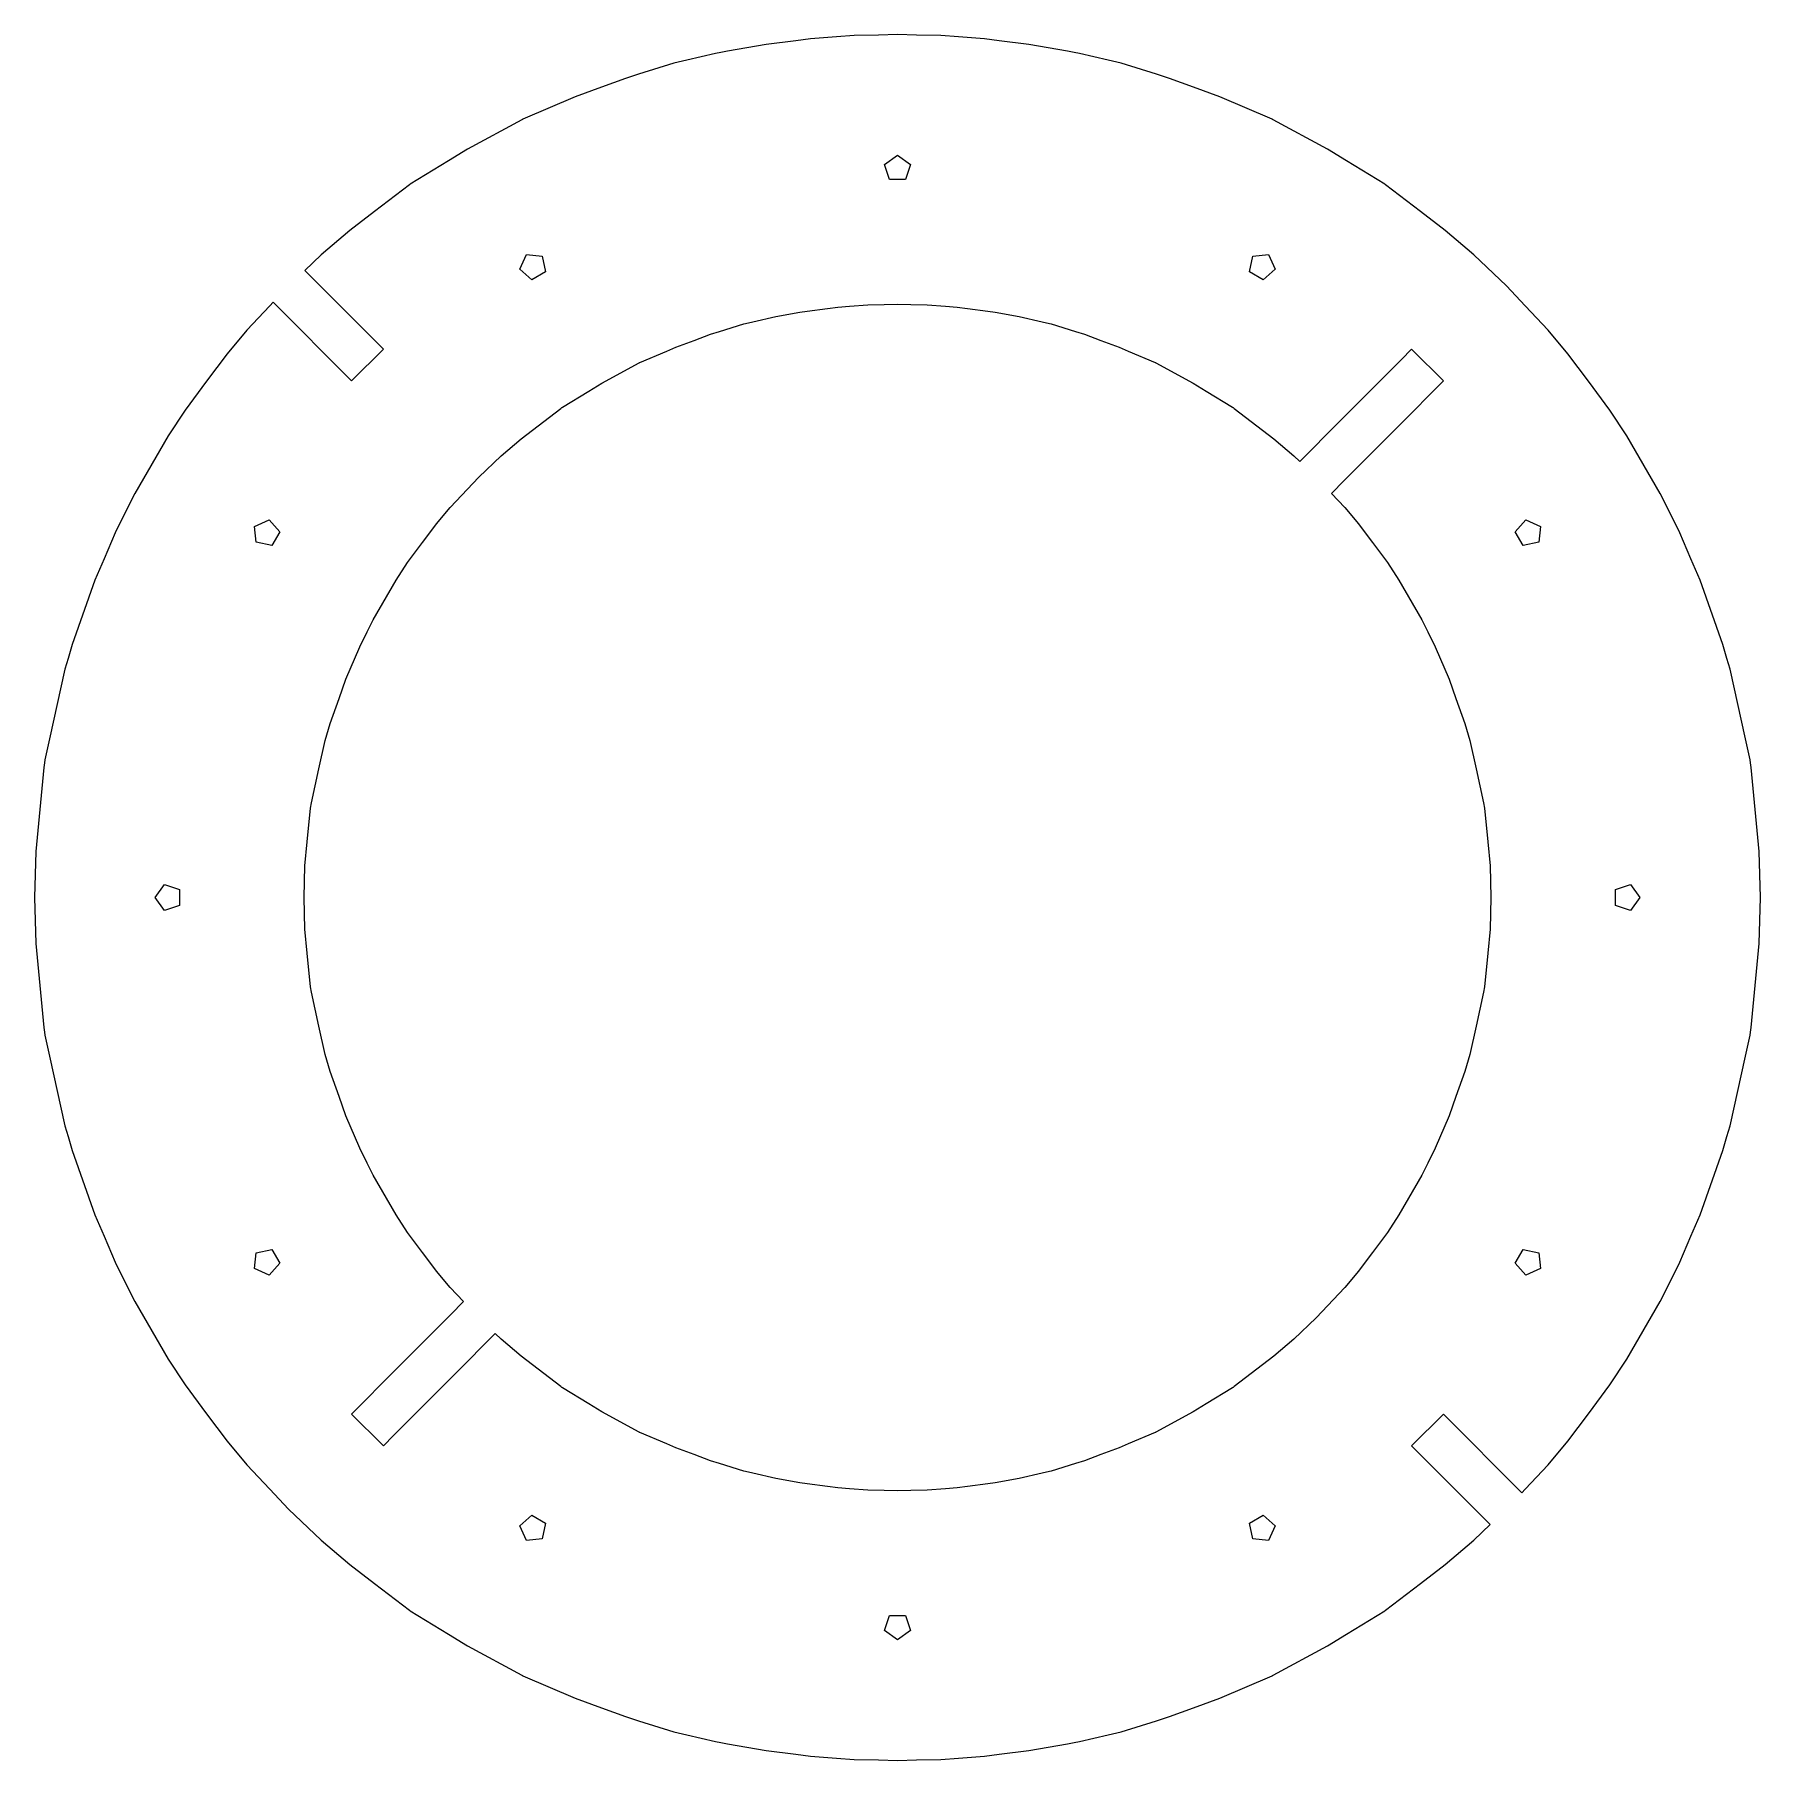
# Model space of a CAD drawing. Header units: metres. Extents: x -12 to 12, y -12 to 12.
import ezdxf

# ---------------------------------------------------------------- set-up
doc = ezdxf.new("R2010")
doc.units = ezdxf.units.M

msp = doc.modelspace()

# ---------------------------------------------------------------- linework, layer by layer
for p, q in [((0, 11.9886), (-0.266168, 11.9819)), ((0.266168, 11.9819), (0, 11.9886)), ((-2.35973, 11.7571), (-2.45621, 11.7402)), ((-1.82525, 11.8508), (-2.35973, 11.7571)), ((-1.4146, 11.9022), (-1.82525, 11.8508)), ((-1.20895, 11.9279), (-1.4146, 11.9022)), ((-0.847746, 11.9551), (-1.20895, 11.9279)), ((-0.60214, 11.9735), (-0.847746, 11.9551)), ((-0.266168, 11.9819), (-0.60214, 11.9735)), ((0.60214, 11.9735), (0.266168, 11.9819)), ((0.847746, 11.9551), (0.60214, 11.9735)), ((1.20895, 11.9279), (0.847746, 11.9551)), ((1.4146, 11.9022), (1.20895, 11.9279)), ((1.82525, 11.8508), (1.4146, 11.9022)), ((2.35973, 11.7571), (1.82525, 11.8508)), ((2.45621, 11.7402), (2.35973, 11.7571)), ((-3.10617, 11.5885), (-3.59784, 11.4356)), ((-2.9259, 11.6344), (-3.10617, 11.5885)), ((-2.52628, 11.7244), (-2.9259, 11.6344)), ((-2.45621, 11.7402), (-2.52628, 11.7244)), ((2.52628, 11.7244), (2.45621, 11.7402)), ((2.9259, 11.6344), (2.52628, 11.7244)), ((3.10617, 11.5885), (2.9259, 11.6344)), ((3.59784, 11.4356), (3.10617, 11.5885)), ((-3.77662, 11.3799), (-4.11014, 11.2571)), ((-3.59784, 11.4356), (-3.77662, 11.3799)), ((3.77662, 11.3799), (3.59784, 11.4356)), ((4.11014, 11.2571), (3.77662, 11.3799)), ((-4.47653, 11.1222), (-5.2053, 10.812)), ((-4.11014, 11.2571), (-4.47653, 11.1222)), ((4.47653, 11.1222), (4.11014, 11.2571)), ((5.2053, 10.812), (4.47653, 11.1222)), ((-5.2194, 10.8049), (-5.97451, 10.3939)), ((-5.21309, 10.8083), (-5.2194, 10.8049)), ((-5.21074, 10.8094), (-5.21309, 10.8083)), ((-5.2053, 10.812), (-5.21074, 10.8094)), ((5.21074, 10.8094), (5.2053, 10.812)), ((5.21309, 10.8083), (5.21074, 10.8094)), ((5.2194, 10.8049), (5.21309, 10.8083)), ((5.97451, 10.3939), (5.2194, 10.8049)), ((-5.97451, 10.3939), (-6.23965, 10.2318)), ((-0.178323, 10.1829), (0, 10.3125)), ((0, 10.3125), (0.178323, 10.1829)), ((6.23965, 10.2318), (5.97451, 10.3939)), ((-6.23965, 10.2318), (-6.77019, 9.90739)), ((-0.110209, 9.97331), (-0.178323, 10.1829)), ((0.178323, 10.1829), (0.110209, 9.97331)), ((6.77019, 9.90739), (6.23965, 10.2318)), ((-6.78154, 9.8996), (-7.2649, 9.52941)), ((-6.77019, 9.90739), (-6.78154, 9.8996)), ((0.110209, 9.97331), (-0.110209, 9.97331)), ((6.78154, 9.8996), (6.77019, 9.90739)), ((7.2649, 9.52941), (6.78154, 9.8996)), ((-7.2649, 9.52941), (-7.60746, 9.26706)), ((7.60746, 9.26706), (7.2649, 9.52941)), ((-7.60746, 9.26706), (-8.00815, 8.92736)), ((8.00815, 8.92736), (7.60746, 9.26706)), ((-8.00815, 8.92736), (-8.23293, 8.71224)), ((-5.2459, 8.72952), (-5.15625, 8.93089)), ((-5.15625, 8.93089), (-4.93704, 8.90785)), ((-4.93704, 8.90785), (-4.89121, 8.69224)), ((4.89121, 8.69224), (4.93704, 8.90785)), ((4.93704, 8.90785), (5.15625, 8.93089)), ((5.15625, 8.93089), (5.2459, 8.72952)), ((8.45875, 8.49613), (8.00815, 8.92736)), ((-8.23293, 8.71224), (-7.14195, 7.61643)), ((-5.0821, 8.58203), (-5.2459, 8.72952)), ((-4.89121, 8.69224), (-5.0821, 8.58203)), ((5.0821, 8.58203), (4.89121, 8.69224)), ((5.2459, 8.72952), (5.0821, 8.58203)), ((8.72055, 8.21897), (8.45875, 8.49613)), ((-8.72055, 8.21897), (-9.0413, 7.87938)), ((-8.67344, 8.26884), (-8.72055, 8.21897)), ((-7.58495, 7.17554), (-8.67344, 8.26884)), ((-1.25486, 8.1474), (-0.972537, 8.18275)), ((-0.972537, 8.18275), (-0.831152, 8.20045)), ((-0.831152, 8.20045), (-0.665808, 8.21287)), ((-0.665808, 8.21287), (-0.413971, 8.23179)), ((-0.413971, 8.23179), (-0.182991, 8.23757)), ((-0.182991, 8.23757), (0, 8.24216)), ((0, 8.24216), (0.182991, 8.23757)), ((0.182991, 8.23757), (0.413971, 8.23179)), ((0.413971, 8.23179), (0.665808, 8.21287)), ((0.665808, 8.21287), (0.831152, 8.20045)), ((0.831152, 8.20045), (0.972537, 8.18275)), ((0.972537, 8.18275), (1.25486, 8.1474)), ((9.0413, 7.87938), (8.72055, 8.21897)), ((-2.47352, 7.86195), (-2.13549, 7.96711)), ((-2.13549, 7.96711), (-2.11268, 7.97291)), ((-2.11268, 7.97291), (-2.01156, 7.99862)), ((-2.01156, 7.99862), (-1.68864, 8.07137)), ((-1.68864, 8.07137), (-1.35603, 8.12967)), ((-1.35603, 8.12967), (-1.25486, 8.1474)), ((1.25486, 8.1474), (1.35603, 8.12967)), ((1.35603, 8.12967), (1.68864, 8.07137)), ((1.68864, 8.07137), (2.01156, 7.99862)), ((2.01156, 7.99862), (2.11268, 7.97291)), ((2.11268, 7.97291), (2.13549, 7.96711)), ((2.13549, 7.96711), (2.47352, 7.86195)), ((-9.0413, 7.87938), (-9.31177, 7.55405)), ((-3.07762, 7.64651), (-2.82572, 7.73927)), ((-2.82572, 7.73927), (-2.59643, 7.82371)), ((-2.59643, 7.82371), (-2.47352, 7.86195)), ((2.47352, 7.86195), (2.59643, 7.82371)), ((2.59643, 7.82371), (2.82572, 7.73927)), ((2.82572, 7.73927), (3.07762, 7.64651)), ((9.31177, 7.55405), (9.0413, 7.87938)), ((-9.31177, 7.55405), (-9.59742, 7.17265)), ((-7.14195, 7.61643), (-7.58495, 7.17554)), ((-3.584, 7.4307), (-3.57864, 7.43326)), ((-3.57864, 7.43326), (-3.2057, 7.59199)), ((-3.2057, 7.59199), (-3.07762, 7.64651)), ((3.07762, 7.64651), (3.2057, 7.59199)), ((3.2057, 7.59199), (3.57864, 7.43326)), ((3.57864, 7.43326), (3.584, 7.4307)), ((6.87502, 7.34833), (6.96866, 7.44237)), ((6.96866, 7.44237), (7.02795, 7.50192)), ((7.02795, 7.50192), (7.11468, 7.58904)), ((7.11468, 7.58904), (7.14195, 7.61643)), ((7.14195, 7.61643), (7.15378, 7.60465)), ((7.15378, 7.60465), (7.58495, 7.17554)), ((9.59742, 7.17265), (9.31177, 7.55405)), ((-4.10748, 7.14579), (-3.58833, 7.42834)), ((-3.58833, 7.42834), (-3.584, 7.4307)), ((3.584, 7.4307), (3.58833, 7.42834)), ((3.58833, 7.42834), (4.10748, 7.14579)), ((6.13688, 6.60692), (6.87502, 7.34833)), ((-9.59742, 7.17265), (-9.89791, 6.77145)), ((-4.65451, 6.81133), (-4.28976, 7.03434)), ((-4.28976, 7.03434), (-4.10748, 7.14579)), ((4.10748, 7.14579), (4.28976, 7.03434)), ((4.28976, 7.03434), (4.65451, 6.81133)), ((7.47507, 7.06518), (7.35988, 6.94948)), ((7.55759, 7.14806), (7.47507, 7.06518)), ((7.58495, 7.17554), (7.55759, 7.14806)), ((9.89791, 6.77145), (9.59742, 7.17265)), ((-9.89791, 6.77145), (-10.1302, 6.41446)), ((-5.23013, 6.3711), (-4.67599, 6.7955)), ((-4.67599, 6.7955), (-4.66231, 6.80597)), ((-4.66231, 6.80597), (-4.65934, 6.80801)), ((-4.65934, 6.80801), (-4.65451, 6.81133)), ((4.65451, 6.81133), (4.65934, 6.80801)), ((4.65934, 6.80801), (4.66231, 6.80597)), ((4.66231, 6.80597), (4.67599, 6.7955)), ((4.67599, 6.7955), (5.23013, 6.3711)), ((7.19535, 6.78422), (6.80884, 6.396)), ((7.35988, 6.94948), (7.19535, 6.78422)), ((10.1302, 6.41446), (9.89791, 6.77145)), ((5.58957, 6.0572), (6.13688, 6.60692)), ((-10.1302, 6.41446), (-10.5964, 5.61197)), ((-5.5056, 6.13756), (-5.23013, 6.3711)), ((5.23013, 6.3711), (5.5056, 6.13756)), ((6.80884, 6.396), (6.20741, 5.79191)), ((10.5964, 5.61197), (10.1302, 6.41446)), ((-5.81539, 5.84109), (-5.5056, 6.13756)), ((5.5056, 6.13756), (5.58957, 6.0572)), ((-6.2159, 5.41708), (-5.81539, 5.84109)), ((6.20741, 5.79191), (6.03008, 5.6138)), ((-10.5964, 5.61197), (-10.7182, 5.36514)), ((6.03008, 5.6138), (6.2159, 5.41708)), ((10.7182, 5.36514), (10.5964, 5.61197)), ((-10.7182, 5.36514), (-10.8661, 5.06524)), ((-6.40184, 5.19341), (-6.31077, 5.30296)), ((-6.31077, 5.30296), (-6.2159, 5.41708)), ((6.2159, 5.41708), (6.31077, 5.30296)), ((6.31077, 5.30296), (6.40184, 5.19341)), ((10.8661, 5.06524), (10.7182, 5.36514)), ((-10.8661, 5.06524), (-11.0209, 4.70706)), ((-8.93089, 5.15625), (-8.72952, 5.2459)), ((-8.90785, 4.93704), (-8.93089, 5.15625)), ((-8.72952, 5.2459), (-8.58203, 5.0821)), ((-8.58203, 5.0821), (-8.69224, 4.89121)), ((-6.59823, 4.9312), (-6.40184, 5.19341)), ((6.40184, 5.19341), (6.59823, 4.9312)), ((8.58203, 5.0821), (8.72952, 5.2459)), ((8.69224, 4.89121), (8.58203, 5.0821)), ((8.72952, 5.2459), (8.93089, 5.15625)), ((8.93089, 5.15625), (8.90785, 4.93704)), ((11.0209, 4.70706), (10.8661, 5.06524)), ((-8.69224, 4.89121), (-8.90785, 4.93704)), ((-6.80482, 4.65537), (-6.59823, 4.9312)), ((6.59823, 4.9312), (6.80482, 4.65537)), ((8.90785, 4.93704), (8.69224, 4.89121)), ((-11.0209, 4.70706), (-11.1494, 4.40979)), ((-6.96452, 4.40994), (-6.80482, 4.65537)), ((6.80482, 4.65537), (6.96452, 4.40994)), ((11.1494, 4.40979), (11.0209, 4.70706)), ((-11.1494, 4.40979), (-11.4636, 3.51654)), ((-7.28503, 3.85823), (-6.96452, 4.40994)), ((6.96452, 4.40994), (7.28503, 3.85823)), ((11.4636, 3.51654), (11.1494, 4.40979)), ((-7.36873, 3.68854), (-7.28503, 3.85823)), ((7.28503, 3.85823), (7.36873, 3.68854)), ((-7.47043, 3.48236), (-7.36873, 3.68854)), ((7.36873, 3.68854), (7.47043, 3.48236)), ((-11.4636, 3.51654), (-11.5212, 3.3225)), ((-7.66519, 3.03173), (-7.47043, 3.48236)), ((7.47043, 3.48236), (7.66519, 3.03173)), ((11.5212, 3.3225), (11.4636, 3.51654)), ((-11.5652, 3.17404), (-11.7792, 2.20621)), ((-11.5212, 3.3225), (-11.5652, 3.17404)), ((11.5652, 3.17404), (11.5212, 3.3225)), ((11.7792, 2.20621), (11.5652, 3.17404)), ((-7.75841, 2.76674), (-7.66519, 3.03173)), ((7.66519, 3.03173), (7.75841, 2.76674)), ((-7.88123, 2.41762), (-7.75841, 2.76674)), ((7.75841, 2.76674), (7.88123, 2.41762)), ((-7.95108, 2.18215), (-7.88123, 2.41762)), ((7.88123, 2.41762), (7.95108, 2.18215)), ((-11.7792, 2.20621), (-11.8437, 1.91414)), ((-8.03804, 1.78879), (-7.95108, 2.18215)), ((7.95108, 2.18215), (8.03804, 1.78879)), ((11.8437, 1.91414), (11.7792, 2.20621)), ((-11.8598, 1.80512), (-11.9256, 1.12522)), ((-11.8504, 1.86872), (-11.8598, 1.80512)), ((-11.8437, 1.91414), (-11.8504, 1.86872)), ((-8.14256, 1.31597), (-8.03804, 1.78879)), ((8.03804, 1.78879), (8.14256, 1.31597)), ((11.8504, 1.86872), (11.8437, 1.91414)), ((11.8598, 1.80512), (11.8504, 1.86872)), ((11.9256, 1.12522), (11.8598, 1.80512)), ((-8.19883, 0.773592), (-8.15364, 1.24102)), ((-8.15364, 1.24102), (-8.14256, 1.31597)), ((8.14256, 1.31597), (8.15364, 1.24102)), ((8.15364, 1.24102), (8.19883, 0.773592)), ((-11.9256, 1.12522), (-11.9725, 0.639668)), ((11.9725, 0.639668), (11.9256, 1.12522)), ((-8.23111, 0.439772), (-8.19883, 0.773592)), ((8.19883, 0.773592), (8.23111, 0.439772)), ((-11.9725, 0.639668), (-11.9886, 0)), ((11.9886, 0), (11.9725, 0.639668)), ((-8.24215, 0), (-8.23111, 0.439772)), ((8.23111, 0.439772), (8.24215, 0)), ((-11.9886, 0), (-11.9725, -0.639669)), ((-10.3125, 0), (-10.1829, 0.178323)), ((-10.1829, -0.178323), (-10.3125, 0)), ((-10.1829, 0.178323), (-9.97331, 0.110209)), ((-9.97331, 0.110209), (-9.97331, -0.110209)), ((-8.23111, -0.439773), (-8.24215, 0)), ((8.24215, 0), (8.23111, -0.439773)), ((9.97331, 0.110209), (10.1829, 0.178323)), ((9.97331, -0.110209), (9.97331, 0.110209)), ((10.1829, 0.178323), (10.3125, 0)), ((10.3125, 0), (10.1829, -0.178323)), ((11.9725, -0.639669), (11.9886, 0)), ((-9.97331, -0.110209), (-10.1829, -0.178323)), ((10.1829, -0.178323), (9.97331, -0.110209)), ((-8.19883, -0.773592), (-8.23111, -0.439773)), ((8.23111, -0.439773), (8.19883, -0.773592)), ((-11.9725, -0.639669), (-11.9256, -1.12522)), ((11.9256, -1.12522), (11.9725, -0.639669)), ((-8.15364, -1.24102), (-8.19883, -0.773592)), ((8.19883, -0.773592), (8.15364, -1.24102)), ((-11.9256, -1.12522), (-11.8598, -1.80512)), ((11.8598, -1.80512), (11.9256, -1.12522)), ((-8.14256, -1.31597), (-8.15364, -1.24102)), ((-8.03804, -1.78879), (-8.14256, -1.31597)), ((8.14256, -1.31597), (8.03804, -1.78879)), ((8.15364, -1.24102), (8.14256, -1.31597)), ((-11.8598, -1.80512), (-11.8504, -1.86872)), ((-11.8504, -1.86872), (-11.8437, -1.91414)), ((-11.8437, -1.91414), (-11.7792, -2.20621)), ((-7.95108, -2.18215), (-8.03804, -1.78879)), ((8.03804, -1.78879), (7.95108, -2.18215)), ((11.7792, -2.20621), (11.8437, -1.91414)), ((11.8437, -1.91414), (11.8504, -1.86872)), ((11.8504, -1.86872), (11.8598, -1.80512)), ((-11.7792, -2.20621), (-11.5652, -3.17404)), ((-7.88123, -2.41762), (-7.95108, -2.18215)), ((7.95108, -2.18215), (7.88123, -2.41762)), ((11.5652, -3.17404), (11.7792, -2.20621)), ((-7.75841, -2.76674), (-7.88123, -2.41762)), ((7.88123, -2.41762), (7.75841, -2.76674)), ((-7.66519, -3.03173), (-7.75841, -2.76674)), ((7.75841, -2.76674), (7.66519, -3.03173)), ((-7.47043, -3.48236), (-7.66519, -3.03173)), ((7.66519, -3.03173), (7.47043, -3.48236)), ((-11.5652, -3.17404), (-11.5212, -3.3225)), ((-11.5212, -3.3225), (-11.4636, -3.51654)), ((11.4636, -3.51654), (11.5212, -3.3225)), ((11.5212, -3.3225), (11.5652, -3.17404)), ((-11.4636, -3.51654), (-11.1494, -4.40979)), ((-7.36873, -3.68854), (-7.47043, -3.48236)), ((7.47043, -3.48236), (7.36873, -3.68854)), ((11.1494, -4.40979), (11.4636, -3.51654)), ((-7.28503, -3.85823), (-7.36873, -3.68854)), ((7.36873, -3.68854), (7.28503, -3.85823)), ((-6.96452, -4.40994), (-7.28503, -3.85823)), ((7.28503, -3.85823), (6.96452, -4.40994)), ((-11.1494, -4.40979), (-11.0209, -4.70706)), ((-6.80482, -4.65537), (-6.96452, -4.40994)), ((6.96452, -4.40994), (6.80482, -4.65537)), ((11.0209, -4.70706), (11.1494, -4.40979)), ((-11.0209, -4.70706), (-10.8661, -5.06524)), ((-6.59823, -4.9312), (-6.80482, -4.65537)), ((6.80482, -4.65537), (6.59823, -4.9312)), ((10.8661, -5.06524), (11.0209, -4.70706)), ((-8.93089, -5.15625), (-8.90785, -4.93704)), ((-8.90785, -4.93704), (-8.69224, -4.89121)), ((-8.69224, -4.89121), (-8.58203, -5.0821)), ((-6.40184, -5.19341), (-6.59823, -4.9312)), ((6.59823, -4.9312), (6.40184, -5.19341)), ((8.58203, -5.0821), (8.69224, -4.89121)), ((8.69224, -4.89121), (8.90785, -4.93704)), ((8.90785, -4.93704), (8.93089, -5.15625)), ((-10.8661, -5.06524), (-10.7182, -5.36514)), ((-8.72952, -5.2459), (-8.93089, -5.15625)), ((-8.58203, -5.0821), (-8.72952, -5.2459)), ((-6.31077, -5.30296), (-6.40184, -5.19341)), ((6.40184, -5.19341), (6.31077, -5.30296)), ((8.72952, -5.2459), (8.58203, -5.0821)), ((8.93089, -5.15625), (8.72952, -5.2459)), ((10.7182, -5.36514), (10.8661, -5.06524)), ((-10.7182, -5.36514), (-10.5964, -5.61197)), ((-6.2159, -5.41708), (-6.31077, -5.30296)), ((-6.03008, -5.6138), (-6.2159, -5.41708)), ((6.2159, -5.41708), (5.81539, -5.84109)), ((6.31077, -5.30296), (6.2159, -5.41708)), ((10.5964, -5.61197), (10.7182, -5.36514)), ((-10.5964, -5.61197), (-10.1302, -6.41446)), ((-6.20741, -5.79191), (-6.03008, -5.6138)), ((10.1302, -6.41446), (10.5964, -5.61197)), ((-6.80884, -6.396), (-6.20741, -5.79191)), ((5.81539, -5.84109), (5.5056, -6.13756)), ((-5.58957, -6.0572), (-6.13688, -6.60693)), ((-5.5056, -6.13756), (-5.58957, -6.0572)), ((-5.23013, -6.3711), (-5.5056, -6.13756)), ((5.5056, -6.13756), (5.23013, -6.3711)), ((-10.1302, -6.41446), (-9.89791, -6.77145)), ((-7.19535, -6.78422), (-6.80884, -6.396)), ((-4.67599, -6.7955), (-5.23013, -6.3711)), ((5.23013, -6.3711), (4.67599, -6.7955)), ((9.89791, -6.77145), (10.1302, -6.41446)), ((-6.13688, -6.60693), (-6.87502, -7.34833)), ((-9.89791, -6.77145), (-9.59742, -7.17265)), ((-7.47507, -7.06518), (-7.35988, -6.94948)), ((-7.35988, -6.94948), (-7.19535, -6.78422)), ((-4.66231, -6.80597), (-4.67599, -6.7955)), ((-4.65934, -6.80801), (-4.66231, -6.80597)), ((-4.65451, -6.81133), (-4.65934, -6.80801)), ((-4.28976, -7.03434), (-4.65451, -6.81133)), ((4.65451, -6.81133), (4.28976, -7.03434)), ((4.65934, -6.80801), (4.65451, -6.81133)), ((4.66231, -6.80597), (4.65934, -6.80801)), ((4.67599, -6.7955), (4.66231, -6.80597)), ((9.59742, -7.17265), (9.89791, -6.77145)), ((-9.59742, -7.17265), (-9.31177, -7.55405)), ((-7.58495, -7.17554), (-7.55759, -7.14806)), ((-7.15378, -7.60465), (-7.58495, -7.17554)), ((-7.55759, -7.14806), (-7.47507, -7.06518)), ((-4.10748, -7.14579), (-4.28976, -7.03434)), ((-3.58834, -7.42834), (-4.10748, -7.14579)), ((4.10748, -7.14579), (3.58834, -7.42834)), ((4.28976, -7.03434), (4.10748, -7.14579)), ((7.14195, -7.61643), (7.58495, -7.17554)), ((7.58495, -7.17554), (8.67344, -8.26884)), ((9.31177, -7.55405), (9.59742, -7.17265)), ((-6.87502, -7.34833), (-6.96866, -7.44237)), ((-3.584, -7.4307), (-3.58834, -7.42834)), ((-3.57864, -7.43326), (-3.584, -7.4307)), ((3.584, -7.4307), (3.57864, -7.43326)), ((3.58834, -7.42834), (3.584, -7.4307)), ((-9.31177, -7.55405), (-9.0413, -7.87939)), ((-7.14195, -7.61643), (-7.15378, -7.60465)), ((-7.11468, -7.58904), (-7.14195, -7.61643)), ((-7.02795, -7.50192), (-7.11468, -7.58904)), ((-6.96866, -7.44237), (-7.02795, -7.50192)), ((-3.2057, -7.59199), (-3.57864, -7.43326)), ((-3.07762, -7.64651), (-3.2057, -7.59199)), ((-2.82573, -7.73927), (-3.07762, -7.64651)), ((3.07762, -7.64651), (2.82573, -7.73927)), ((3.2057, -7.59199), (3.07762, -7.64651)), ((3.57864, -7.43326), (3.2057, -7.59199)), ((8.23293, -8.71224), (7.14195, -7.61643)), ((9.0413, -7.87939), (9.31177, -7.55405)), ((-9.0413, -7.87939), (-8.72055, -8.21897)), ((-2.59643, -7.82371), (-2.82573, -7.73927)), ((-2.47352, -7.86195), (-2.59643, -7.82371)), ((-2.13549, -7.96711), (-2.47352, -7.86195)), ((2.47352, -7.86195), (2.13549, -7.96711)), ((2.59643, -7.82371), (2.47352, -7.86195)), ((2.82573, -7.73927), (2.59643, -7.82371)), ((8.72055, -8.21897), (9.0413, -7.87939)), ((-2.11268, -7.97291), (-2.13549, -7.96711)), ((-2.01155, -7.99862), (-2.11268, -7.97291)), ((-1.68864, -8.07137), (-2.01155, -7.99862)), ((-1.35603, -8.12967), (-1.68864, -8.07137)), ((-1.25486, -8.1474), (-1.35603, -8.12967)), ((-0.972537, -8.18275), (-1.25486, -8.1474)), ((1.25486, -8.1474), (0.972537, -8.18275)), ((1.35603, -8.12967), (1.25486, -8.1474)), ((1.68864, -8.07137), (1.35603, -8.12967)), ((2.01155, -7.99862), (1.68864, -8.07137)), ((2.11268, -7.97291), (2.01155, -7.99862)), ((2.13549, -7.96711), (2.11268, -7.97291)), ((-8.72055, -8.21897), (-8.45875, -8.49613)), ((-0.831152, -8.20045), (-0.972537, -8.18275)), ((-0.665808, -8.21287), (-0.831152, -8.20045)), ((-0.413971, -8.23179), (-0.665808, -8.21287)), ((-0.18299, -8.23757), (-0.413971, -8.23179)), ((0, -8.24216), (-0.18299, -8.23757)), ((0.18299, -8.23757), (0, -8.24216)), ((0.413971, -8.23179), (0.18299, -8.23757)), ((0.665808, -8.21287), (0.413971, -8.23179)), ((0.831152, -8.20045), (0.665808, -8.21287)), ((0.972537, -8.18275), (0.831152, -8.20045)), ((8.67344, -8.26884), (8.72055, -8.21897)), ((-8.45875, -8.49613), (-8.00815, -8.92736)), ((-5.2459, -8.72952), (-5.0821, -8.58203)), ((-5.0821, -8.58203), (-4.89121, -8.69224)), ((4.89121, -8.69224), (5.0821, -8.58203)), ((5.0821, -8.58203), (5.2459, -8.72952)), ((-5.15625, -8.93089), (-5.2459, -8.72952)), ((-4.89121, -8.69224), (-4.93704, -8.90785)), ((4.93704, -8.90785), (4.89121, -8.69224)), ((5.2459, -8.72952), (5.15625, -8.93089)), ((8.00815, -8.92736), (8.23293, -8.71224)), ((-8.00815, -8.92736), (-7.60746, -9.26706)), ((-4.93704, -8.90785), (-5.15625, -8.93089)), ((5.15625, -8.93089), (4.93704, -8.90785)), ((7.60746, -9.26706), (8.00815, -8.92736)), ((-7.60746, -9.26706), (-7.2649, -9.52941)), ((7.2649, -9.52941), (7.60746, -9.26706)), ((-7.2649, -9.52941), (-6.78154, -9.8996)), ((6.78154, -9.8996), (7.2649, -9.52941)), ((-6.78154, -9.8996), (-6.77019, -9.90739)), ((-6.77019, -9.90739), (-6.23965, -10.2318)), ((-0.178323, -10.1829), (-0.110209, -9.97331)), ((-0.110209, -9.97331), (0.110209, -9.97331)), ((0.110209, -9.97331), (0.178323, -10.1829)), ((6.23965, -10.2318), (6.77019, -9.90739)), ((6.77019, -9.90739), (6.78154, -9.8996)), ((-6.23965, -10.2318), (-5.97451, -10.3939)), ((0, -10.3125), (-0.178323, -10.1829)), ((0.178323, -10.1829), (0, -10.3125)), ((5.97451, -10.3939), (6.23965, -10.2318)), ((-5.97451, -10.3939), (-5.2194, -10.8049)), ((5.2194, -10.8049), (5.97451, -10.3939)), ((-5.2194, -10.8049), (-5.21309, -10.8083)), ((-5.21309, -10.8083), (-5.21074, -10.8094)), ((-5.21074, -10.8094), (-5.2053, -10.812)), ((-5.2053, -10.812), (-4.47653, -11.1222)), ((4.47653, -11.1222), (5.2053, -10.812)), ((5.2053, -10.812), (5.21074, -10.8094)), ((5.21074, -10.8094), (5.21309, -10.8083)), ((5.21309, -10.8083), (5.2194, -10.8049)), ((-4.47653, -11.1222), (-4.11015, -11.2571)), ((-4.11015, -11.2571), (-3.77662, -11.3799)), ((3.77662, -11.3799), (4.11015, -11.2571)), ((4.11015, -11.2571), (4.47653, -11.1222)), ((-3.77662, -11.3799), (-3.59784, -11.4356)), ((-3.59784, -11.4356), (-3.10617, -11.5885)), ((3.10617, -11.5885), (3.59784, -11.4356)), ((3.59784, -11.4356), (3.77662, -11.3799)), ((-3.10617, -11.5885), (-2.9259, -11.6344)), ((-2.9259, -11.6344), (-2.52628, -11.7244)), ((-2.52628, -11.7244), (-2.45621, -11.7402)), ((-2.45621, -11.7402), (-2.35973, -11.7571)), ((2.35973, -11.7571), (2.45621, -11.7402)), ((2.45621, -11.7402), (2.52628, -11.7244)), ((2.52628, -11.7244), (2.9259, -11.6344)), ((2.9259, -11.6344), (3.10617, -11.5885)), ((-2.35973, -11.7571), (-1.82525, -11.8508)), ((-1.82525, -11.8508), (-1.4146, -11.9022)), ((-1.4146, -11.9022), (-1.20895, -11.9279)), ((-1.20895, -11.9279), (-0.847745, -11.9551)), ((-0.847745, -11.9551), (-0.60214, -11.9735)), ((-0.60214, -11.9735), (-0.266168, -11.9819)), ((-0.266168, -11.9819), (0, -11.9886)), ((0, -11.9886), (0.266168, -11.9819)), ((0.266168, -11.9819), (0.60214, -11.9735)), ((0.60214, -11.9735), (0.847745, -11.9551)), ((0.847745, -11.9551), (1.20895, -11.9279)), ((1.20895, -11.9279), (1.4146, -11.9022)), ((1.4146, -11.9022), (1.82525, -11.8508)), ((1.82525, -11.8508), (2.35973, -11.7571))]:
    msp.add_line(p, q)

doc.saveas('drawing.dxf')
